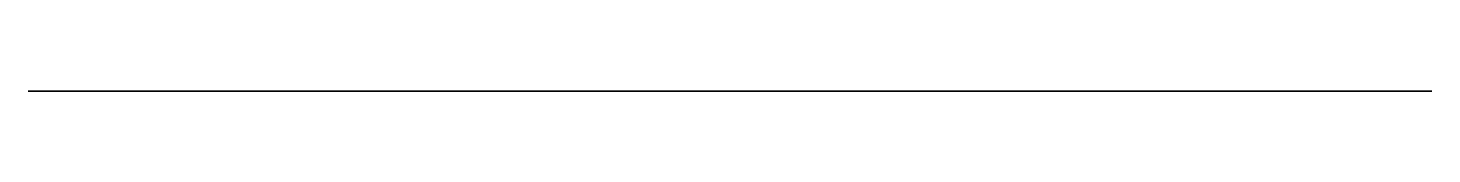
# Model space of a CAD drawing. Header units: millimetres. Extents: x 7.6 to 24, y 0 to 0.
import ezdxf

# ---------------------------------------------------------------- set-up
doc = ezdxf.new("R2010")
doc.units = ezdxf.units.MM
doc.layers.get('0').update_dxf_attribs({"color": 194, "true_color": 0x551cb1})

msp = doc.modelspace()

# ---------------------------------------------------------------- linework, layer by layer
at = {"color": 53, "true_color": 0xc6e157}
msp.add_polyline3d([(12.673, 0, 6.414), (12.49, 0, 6.834), (12.328, 0, 7.263), (12.187, 0, 7.7), (12.067, 0, 8.144), (11.986, 0, 8.511), (11.923, 0, 8.882), (11.883, 0, 9.255), (11.872, 0, 9.442), (11.868, 0, 9.629), (11.868, 0, 11.437), (7.647, 0, 11.437), (7.647, 0, -22.904), (9.482, 0, -24.582), (9.482, 0, -87.337), (7.647, 0, -88.919), (7.647, 0, -119.88), (23.566, 0, -119.88), (23.566, 0, -45.029), (19.694, 0, -43.033), (19.694, 0, -41.642), (20.15, 0, -41.254), (20.584, 0, -40.845), (20.996, 0, -40.414), (21.384, 0, -39.962), (21.749, 0, -39.491), (22.089, 0, -39.002), (22.403, 0, -38.494), (22.691, 0, -37.97), (22.952, 0, -37.431), (23.184, 0, -36.879), (23.388, 0, -36.314), (23.561, 0, -35.74), (23.705, 0, -35.158), (23.819, 0, -34.569), (23.902, 0, -33.975), (23.954, 0, -33.379), (23.968, 0, -32.818), (23.945, 0, -32.26), (23.886, 0, -31.704), (23.794, 0, -31.15), (23.672, 0, -30.598), (23.522, 0, -30.049), (23.345, 0, -29.501), (23.146, 0, -28.955), (22.83, 0, -28.191), (22.479, 0, -27.429), (21.698, 0, -25.913), (20.007, 0, -22.903), (17.82, 0, -18.969), (17.074, 0, -17.596), (16.905, 0, -17.247), (16.749, 0, -16.892), (16.611, 0, -16.532), (16.493, 0, -16.164), (16.385, 0, -15.751), (16.299, 0, -15.331), (16.236, 0, -14.907), (16.194, 0, -14.479), (16.17, 0, -13.995), (16.167, 0, -13.5), (16.186, 0, -12.999), (16.23, 0, -12.498), (16.302, 0, -12.001), (16.404, 0, -11.514), (16.466, 0, -11.276), (16.537, 0, -11.042), (16.617, 0, -10.813), (16.705, 0, -10.589), (17.279, 0, -9.299), (17.437, 0, -8.998), (17.607, 0, -8.707), (17.793, 0, -8.426), (17.999, 0, -8.155), (18.023, 0, -8.123), (18.045, 0, -8.091), (18.066, 0, -8.057), (18.084, 0, -8.023), (18.1, 0, -7.989), (18.114, 0, -7.953), (18.126, 0, -7.918), (18.136, 0, -7.882), (18.144, 0, -7.846), (18.15, 0, -7.81), (18.154, 0, -7.773), (18.156, 0, -7.737), (18.156, 0, -7.701), (18.154, 0, -7.665), (18.151, 0, -7.629), (18.145, 0, -7.593), (18.138, 0, -7.558), (18.129, 0, -7.524), (18.117, 0, -7.49), (18.105, 0, -7.457), (18.09, 0, -7.424), (18.074, 0, -7.392), (18.055, 0, -7.362), (18.035, 0, -7.332), (18.014, 0, -7.303), (17.991, 0, -7.276), (17.966, 0, -7.25), (17.939, 0, -7.225), (17.911, 0, -7.201), (17.881, 0, -7.179), (17.849, 0, -7.159), (17.816, 0, -7.14), (13.886, 0, -5.069), (13.886, 0, -3.719), (14.029, 0, -3.594), (14.167, 0, -3.465), (14.3, 0, -3.331), (14.428, 0, -3.193), (14.551, 0, -3.05), (14.669, 0, -2.904), (14.781, 0, -2.753), (14.888, 0, -2.599), (14.989, 0, -2.441), (15.085, 0, -2.279), (15.175, 0, -2.114), (15.26, 0, -1.946), (15.338, 0, -1.775), (15.41, 0, -1.6), (15.477, 0, -1.423), (15.537, 0, -1.244), (15.594, 0, -1.049), (15.643, 0, -0.852), (15.685, 0, -0.654), (15.72, 0, -0.455), (15.747, 0, -0.256), (15.766, 0, -0.055), (15.777, 0, 0.146), (15.781, 0, 0.347), (15.776, 0, 0.58), (15.761, 0, 0.813), (15.735, 0, 1.044), (15.7, 0, 1.275), (15.654, 0, 1.503), (15.599, 0, 1.73), (15.533, 0, 1.953), (15.458, 0, 2.174), (15.397, 0, 2.333), (15.329, 0, 2.489), (15.178, 0, 2.794), (15.007, 0, 3.088), (14.821, 0, 3.375), (14.415, 0, 3.93), (13.985, 0, 4.473), (13.27, 0, 5.405), (13.105, 0, 5.648), (12.949, 0, 5.897), (12.804, 0, 6.152)], close=True, dxfattribs=at)

doc.saveas('drawing.dxf')
